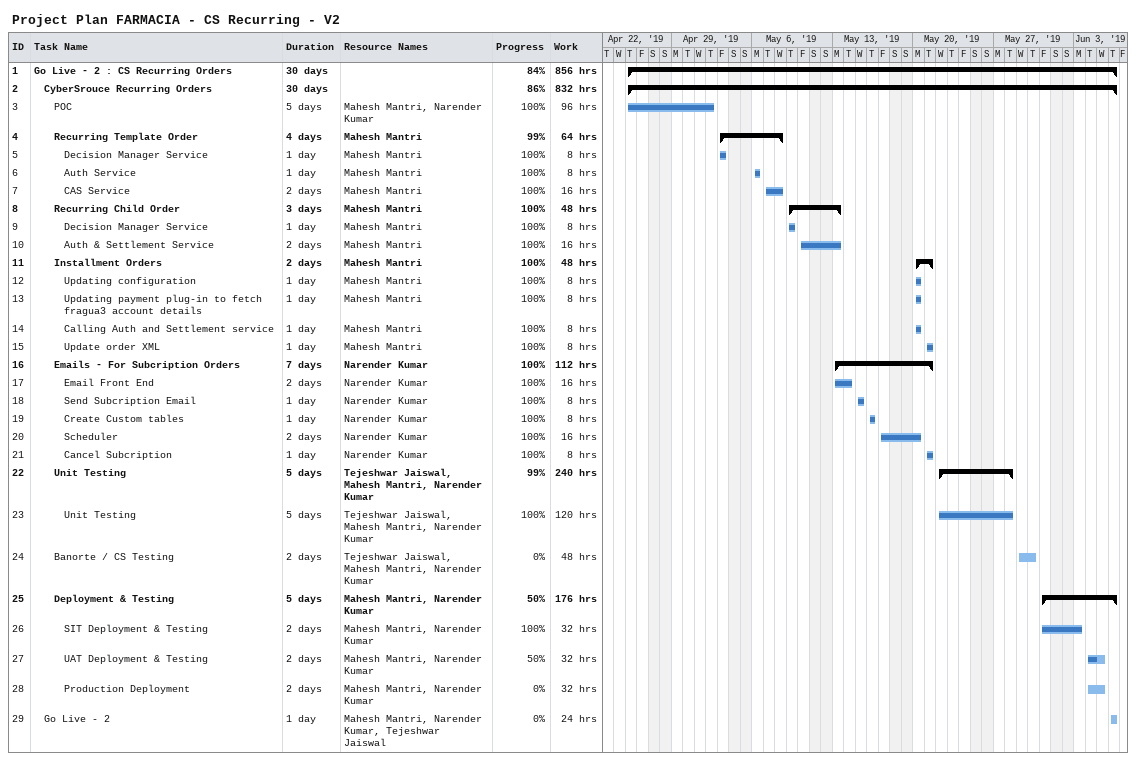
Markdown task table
Project Plan FARMACIA - CS Recurring - V2

| ID | Level | Task | Duration | Start | Finish | Resources | % complete | Work (h) |
|---|---|---|---|---|---|---|---|---|
| 1 | 1 | **Go Live - 2 : CS Recurring Orders** | 30d | 2019-04-25 | 2019-06-06 |  | 84 | 856 |
| 2 | 2 | **CyberSrouce Recurring Orders** | 30d | 2019-04-25 | 2019-06-06 |  | 86 | 832 |
| 3 | 3 | POC | 5d | 2019-04-25 | 2019-05-02 | Mahesh Mantri, Narender Kumar | 100 | 96 |
| 4 | 3 | **Recurring Template Order** | 4d | 2019-05-03 | 2019-05-08 | Mahesh Mantri | 99 | 64 |
| 5 | 4 | Decision Manager Service | 1d | 2019-05-03 | 2019-05-03 | Mahesh Mantri | 100 | 8 |
| 6 | 4 | Auth Service | 1d | 2019-05-06 | 2019-05-06 | Mahesh Mantri | 100 | 8 |
| 7 | 4 | CAS Service | 2d | 2019-05-07 | 2019-05-08 | Mahesh Mantri | 100 | 16 |
| 8 | 3 | **Recurring Child Order** | 3d | 2019-05-09 | 2019-05-13 | Mahesh Mantri | 100 | 48 |
| 9 | 4 | Decision Manager Service | 1d | 2019-05-09 | 2019-05-09 | Mahesh Mantri | 100 | 8 |
| 10 | 4 | Auth & Settlement Service | 2d | 2019-05-10 | 2019-05-13 | Mahesh Mantri | 100 | 16 |
| 11 | 3 | **Installment Orders** | 2d | 2019-05-20 | 2019-05-21 | Mahesh Mantri | 100 | 48 |
| 12 | 4 | Updating configuration | 1d | 2019-05-20 | 2019-05-20 | Mahesh Mantri | 100 | 8 |
| 13 | 4 | Updating payment plug-in to fetch fragua3 account details | 1d | 2019-05-20 | 2019-05-20 | Mahesh Mantri | 100 | 8 |
| 14 | 4 | Calling Auth and Settlement service | 1d | 2019-05-20 | 2019-05-20 | Mahesh Mantri | 100 | 8 |
| 15 | 4 | Update order XML | 1d | 2019-05-21 | 2019-05-21 | Mahesh Mantri | 100 | 8 |
| 16 | 3 | **Emails - For Subcription Orders** | 7d | 2019-05-13 | 2019-05-21 | Narender Kumar | 100 | 112 |
| 17 | 4 | Email Front End | 2d | 2019-05-13 | 2019-05-14 | Narender Kumar | 100 | 16 |
| 18 | 4 | Send Subcription Email | 1d | 2019-05-15 | 2019-05-15 | Narender Kumar | 100 | 8 |
| 19 | 4 | Create Custom tables | 1d | 2019-05-16 | 2019-05-16 | Narender Kumar | 100 | 8 |
| 20 | 4 | Scheduler | 2d | 2019-05-17 | 2019-05-20 | Narender Kumar | 100 | 16 |
| 21 | 4 | Cancel Subcription | 1d | 2019-05-21 | 2019-05-21 | Narender Kumar | 100 | 8 |
| 22 | 3 | **Unit Testing** | 5d | 2019-05-22 | 2019-05-28 | Tejeshwar Jaiswal, Mahesh Mantri, Narender Kumar | 99 | 240 |
| 23 | 4 | Unit Testing | 5d | 2019-05-22 | 2019-05-28 | Tejeshwar Jaiswal, Mahesh Mantri, Narender Kumar | 100 | 120 |
| 24 | 3 | Banorte / CS Testing | 2d | 2019-05-29 | 2019-05-30 | Tejeshwar Jaiswal, Mahesh Mantri, Narender Kumar | 0 | 48 |
| 25 | 3 | **Deployment & Testing** | 5d | 2019-05-31 | 2019-06-06 | Mahesh Mantri, Narender Kumar | 50 | 176 |
| 26 | 4 | SIT Deployment & Testing | 2d | 2019-05-31 | 2019-06-03 | Mahesh Mantri, Narender Kumar | 100 | 32 |
| 27 | 4 | UAT Deployment & Testing | 2d | 2019-06-04 | 2019-06-05 | Mahesh Mantri, Narender Kumar | 50 | 32 |
| 28 | 4 | Production Deployment | 2d | 2019-06-04 | 2019-06-05 | Mahesh Mantri, Narender Kumar | 0 | 32 |
| 29 | 2 | Go Live - 2 | 1d | 2019-06-06 | 2019-06-06 | Mahesh Mantri, Narender Kumar, Tejeshwar Jaiswal | 0 | 24 |
